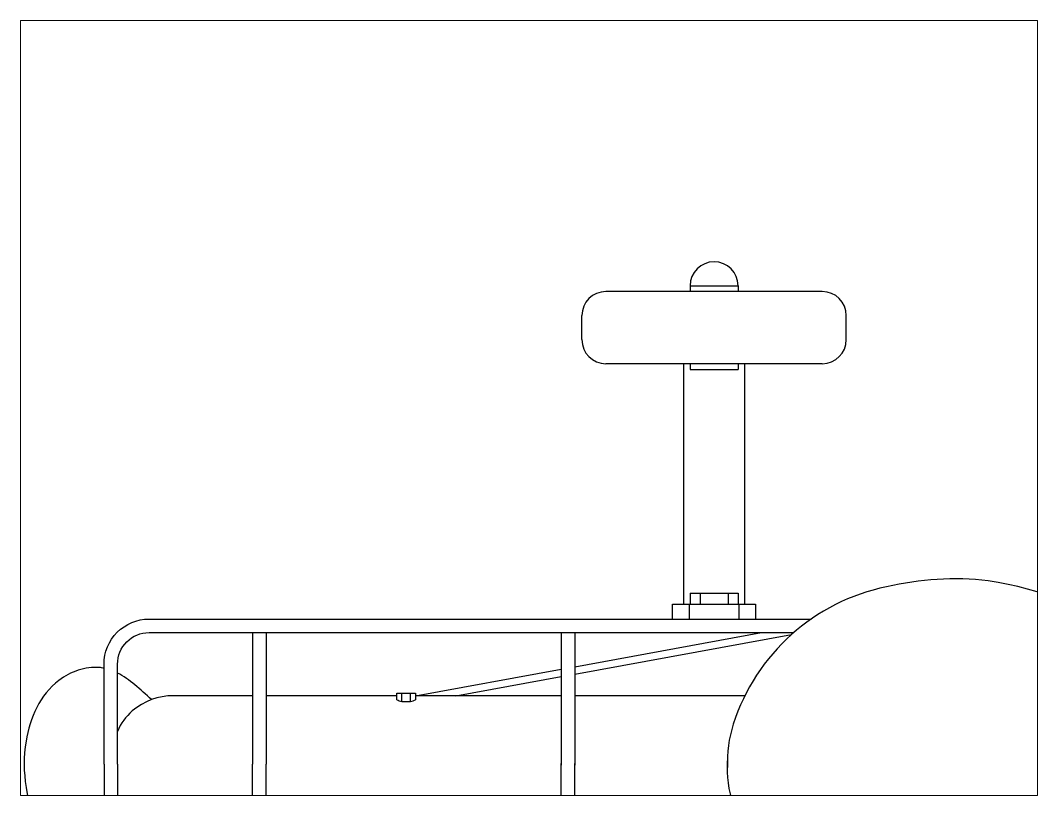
# Paper-space layout 'www.ceco.net' of a CAD drawing. Header units: millimetres. Extents: x 27 to 240, y 20 to 183.
# The model-space entities are those that its viewports show. They can reach past a viewport. Long polylines and large blocks are cut down to what shows.
import ezdxf

# ---------------------------------------------------------------- set-up
doc = ezdxf.new("R2010")
doc.units = ezdxf.units.MM
doc.layers.add('ceco.net 422', color=7, linetype='Continuous')
doc.layers.add('ceco.net 422 training wheels', color=7, linetype='Continuous')

msp = doc.modelspace()

# ---------------------------------------------------------------- linework, layer by layer
at = {"layer": 'ceco.net 422'}
for points in [[(579.96, 0.32), (579.96, 0.32, 0.270514), (571.36, 15.38, 0.075509), (548.75, 22.35, -0.09643), (463.01, 52.72, 0.10533), (401.05, 76.68, 0.169807), (401.05, 76.68, 0.08644), (358.79, 74.12, 0.271553), (294.99, 17.02, 0.089064), (292.57, -1.05, 1.536693)], [(33.21, 0.32), (33.21, 41.98, -0.414214), (51.94, 60.7), (327.33, 60.7)], [(38.83, 0.32), (38.83, 41.98, -0.414214), (51.94, 55.08), (320.11, 55.08)], [(95, 28.85), (62.1, 28.85, 0.178855), (44.95, 22.51, 0.119694), (38.83, 14.02)], [(33.21, 0.32), (33.21, -41.33, 0.414214), (51.94, -60.06), (327.33, -60.06)], [(38.83, 0.32), (38.83, -41.33, 0.414214), (51.94, -54.44), (320.11, -54.44)], [(579.96, 0.32), (579.96, 0.32, -0.270514), (571.36, -14.74, -0.075509), (548.75, -21.7, 0.09643), (463.01, -52.07, -0.10533), (401.05, -76.03, -0.169807), (401.05, -76.03, -0.08644), (358.79, -73.47, -0.271553), (294.99, -16.37, -0.089064), (292.57, 1.7, -1.536693)], [(95, -28.2), (62.1, -28.2, -0.178855), (44.95, -21.87, -0.119694), (38.83, -13.37)]]:
    msp.add_lwpolyline(points, format="xyb", dxfattribs=at)
for points in [[(269.75, 60.7), (269.75, 66.93), (304.24, 66.93), (304.24, 60.7)], [(276.64, 66.93), (276.64, 60.7)], [(297.35, 66.93), (297.35, 60.7)], [(95, 55.08), (95, 0.32)], [(100.61, 55.08), (100.61, 0.32)], [(229.01, 40.92), (306.74, 55.08)], [(223.39, 54.76), (223.39, 0)], [(229.01, 54.76), (229.01, 0)], [(229.01, 37.87), (319.23, 54.31)], [(162.8, 28.85), (223.39, 39.89)], [(179.53, 28.85), (223.39, 36.84)], [(155.03, 27.17), (155.03, 29.86), (162.8, 29.86), (162.8, 27.17)], [(157.08, 26.48), (157.08, 29.86)], [(160.75, 26.48), (160.75, 29.86)], [(155.03, 28.85), (100.61, 28.85)], [(157.08, 26.48), (160.75, 26.48)], [(223.39, 28.85), (162.8, 28.85)], [(299.79, 28.85), (229.01, 28.85)], [(95, -54.44), (95, 0.32)], [(100.61, -54.44), (100.61, 0.32)], [(223.39, -54.11), (223.39, 0.65)], [(229.01, -54.11), (229.01, 0.65)]]:
    msp.add_lwpolyline(points, dxfattribs=at)
for start, end in [(244.4746, 258.2449), (281.7551, 295.5254)]:
    msp.add_arc((158.92, 35.31), 9.02, start, end, dxfattribs=at)
msp.add_open_spline([(33.21, 40.27), (32.54, 40.41), (26.31, 41.31), (9.03, 35.25), (-0.35, 13), (-0.18, -12.21), (8.22, -34.35), (25.53, -41.08), (32.07, -40.14), (33.21, -39.86)], degree=3, knots=[23.396787, 23.396787, 23.396787, 23.396787, 25.553214, 43.150655, 71.831838, 91.104381, 119.404234, 136.531765, 140.25854, 140.25854, 140.25854, 140.25854], dxfattribs=at)
msp.add_open_spline([(52.96, 27.21), (48.39, 31.47), (43.82, 35.72), (38.83, 38.26)], degree=3, dxfattribs=at)
at = {"layer": 'ceco.net 422 training wheels'}
for p, q in [((277.01, 199.32), (296.98, 199.32)), ((277.01, 199.32), (277.01, 196.93)), ((296.98, 199.32), (296.98, 196.93)), ((332, 196.93), (242, 196.93)), ((232, 176.93), (232, 186.93)), ((342, 176.93), (342, 186.93)), ((332, 166.93), (242, 166.93)), ((274.28, 166.93), (274.28, 66.93)), ((277.01, 166.93), (277.01, 164.54)), ((296.98, 166.93), (296.98, 164.54)), ((299.71, 166.93), (299.71, 66.93)), ((277.01, 164.54), (296.98, 164.54)), ((277.01, 71.47), (296.98, 71.47)), ((277.01, 71.47), (277.01, 66.93)), ((281.19, 71.47), (281.19, 66.93)), ((292.8, 71.47), (292.8, 66.93)), ((296.98, 71.47), (296.98, 66.93))]:
    msp.add_line(p, q, dxfattribs=at)
for centre, radius, start, end in [((287, 199.32), 9.99, 0, 180), ((242, 186.93), 10, 90, 180), ((332, 186.93), 10, 0, 90), ((242, 176.93), 10, 180, 270), ((332, 176.93), 10, 270, 0)]:
    msp.add_arc(centre, radius, start, end, dxfattribs=at)

psp = doc.layouts.new('www.ceco.net')

# ---------------------------------------------------------------- viewports
at = {"layer": '0'}
psp.add_viewport(center=(133.35, 101.6), size=(213.36, 162.56), view_center_point=(210, 148.5), view_height=322.4396, dxfattribs=at)

doc.saveas('drawing.dxf')
